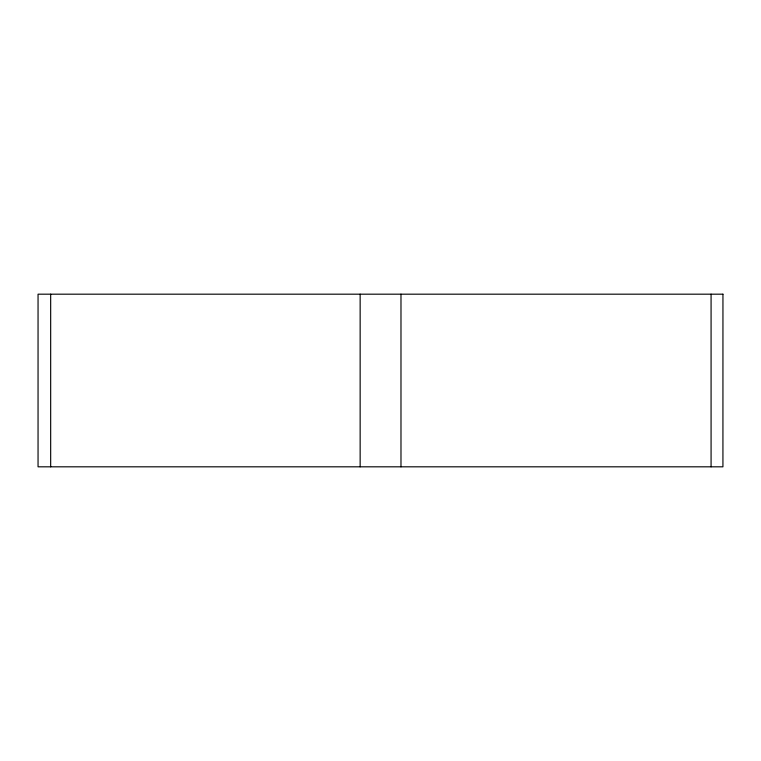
<?xml version="1.0" encoding="UTF-8"?>
<svg xmlns="http://www.w3.org/2000/svg" width="761" height="761" viewBox="0 0 761 761"><rect width="100%" height="100%" fill="white"/><g stroke="black" fill="none" stroke-linecap="round" stroke-linejoin="round"><path stroke-width="1.14" d="M711.078 294.184L711.078 466.816M400.98 294.184L400.98 466.816M360.143 294.184L360.143 466.816M50.673 294.184L50.673 466.816M722.931 294.184L38.05 294.184L38.05 466.816L722.931 466.816L722.95 294.184"/></g></svg>
